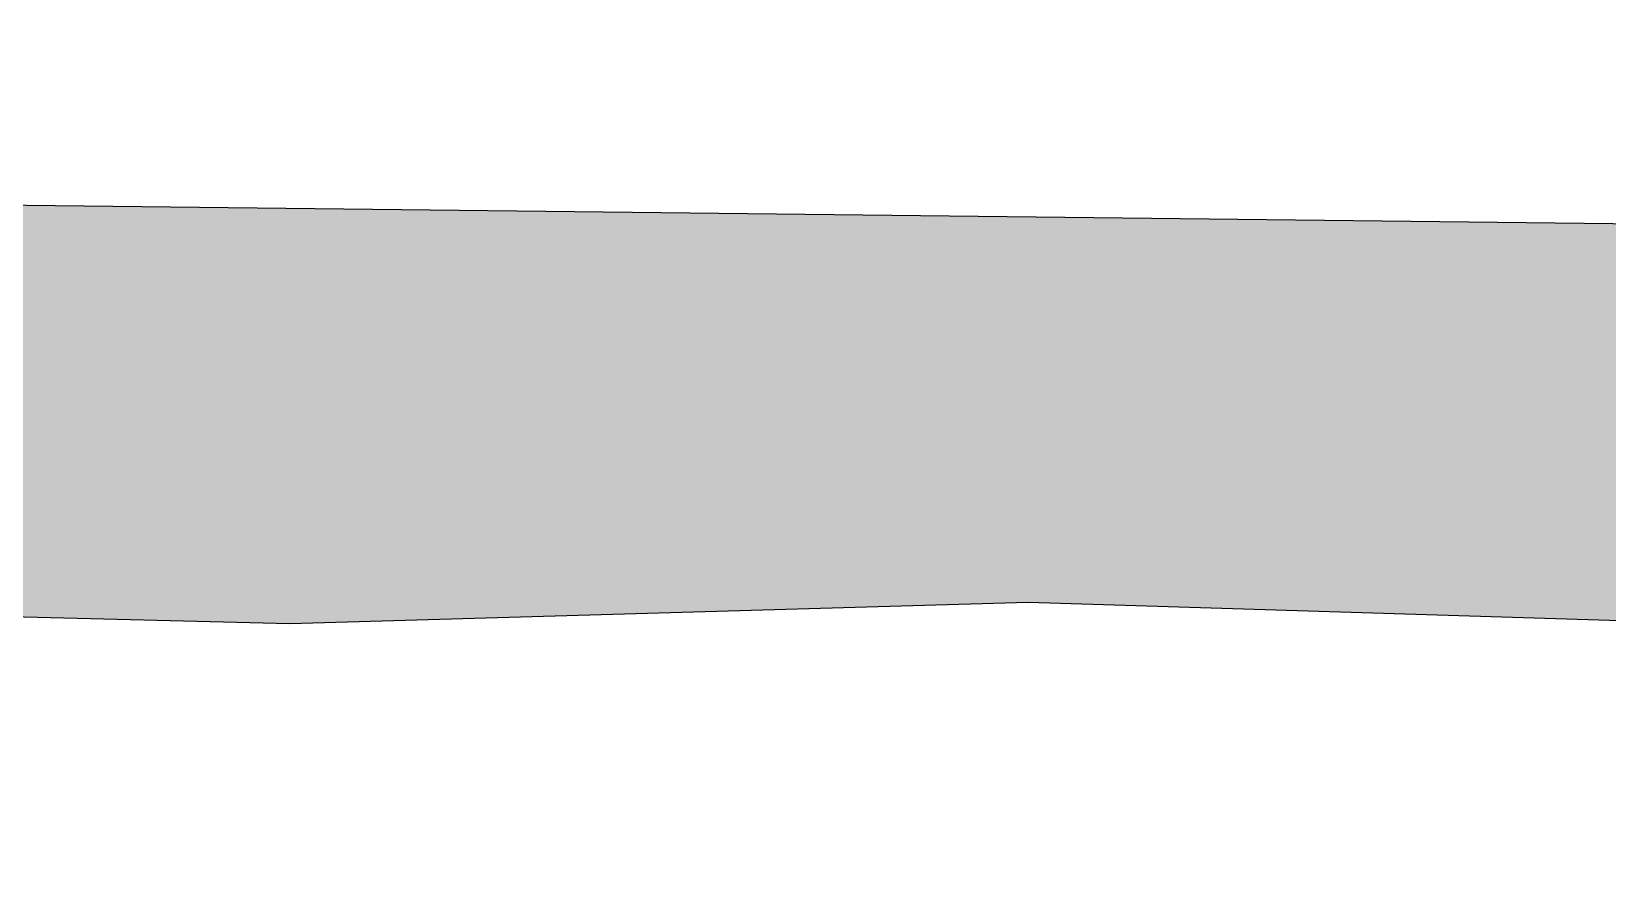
# Model space of a CAD drawing. Header units: inches. Extents: x 155 to 361, y 91 to 381.
# Drawn here: x 181.8008 to 182.0522, y 290.9619 to 291.0974 of the extents above; entities that cross this region are included whole.
import ezdxf

# ---------------------------------------------------------------- set-up
doc = ezdxf.new("R2010")
doc.units = ezdxf.units.IN
doc.header["$MEASUREMENT"] = 0
doc.layers.add('çziigi', color=10, linetype='Continuous')

msp = doc.modelspace()

# ---------------------------------------------------------------- hatches: boundary and pattern name
at = {"layer": 'çziigi'}
h = msp.add_hatch(color=256, dxfattribs=at)
h.dxf.hatch_style = 1
h.paths.add_polyline_path([(183.61138, 291.04857), (181.50088, 291.07327), (181.4801, 291.00518), (181.48876, 291.00468), (181.57792, 291.00132), (181.7024, 291.00636), (181.84202, 291.003), (181.95978, 291.00636), (182.17678, 290.99964), (182.29622, 290.99796), (182.48631, 290.99796), (182.62593, 290.98115), (182.84198, 290.97394), (183.04048, 290.98066), (183.19356, 290.98066), (183.29785, 290.9773), (183.44757, 290.97562), (183.52663, 290.97562), (183.67467, 290.96217), (183.79074, 290.93864), (183.91859, 290.89326), (183.99933, 290.87645), (184.14232, 290.78736), (184.25192, 290.70761), (184.3108, 290.66559), (184.38818, 290.60676), (184.45211, 290.56978), (184.585, 290.42859), (184.64895, 290.2835), (184.69773, 290.24988), (184.72464, 290.19778), (184.75997, 290.12886), (184.77847, 290.06331), (184.81548, 289.99943), (184.81884, 289.94174), (184.83062, 289.89804), (184.84408, 289.85938), (184.8508, 289.80559), (184.91136, 289.67448), (184.93952, 289.63101), (184.93791, 289.72842), (184.90934, 289.88899), (184.86497, 290.0426), (184.80633, 290.18987), (184.72542, 290.33902), (184.6335, 290.46729), (184.50979, 290.61807), (184.39093, 290.72575), (184.2578, 290.82235), (184.08664, 290.91103), (183.94084, 290.97595), (183.76176, 291.03296)])
h = msp.add_hatch(color=256, dxfattribs=at)
h.dxf.hatch_style = 1
h.paths.add_polyline_path([(183.04969, 291.05514), (182.17394, 291.06539), (182.17394, 290.99973), (182.17678, 290.99964), (182.29622, 290.99796), (182.48631, 290.99796), (182.62593, 290.98115), (182.84198, 290.97394), (183.03242, 290.98039)])
h.paths.add_polyline_path([(182.17394, 291.06539), (181.8633, 291.06903), (181.86048, 291.00353), (181.95978, 291.00636), (182.17394, 290.99973)])

# ---------------------------------------------------------------- linework, layer by layer
for p, q in [((177.16122, 291.12404), (183.61138, 291.04857)), ((181.84202, 291.003), (181.7024, 291.00636)), ((181.95978, 291.00636), (181.84202, 291.003)), ((182.17678, 290.99964), (181.95978, 291.00636))]:
    msp.add_line(p, q, dxfattribs=at)

doc.saveas('drawing.dxf')
